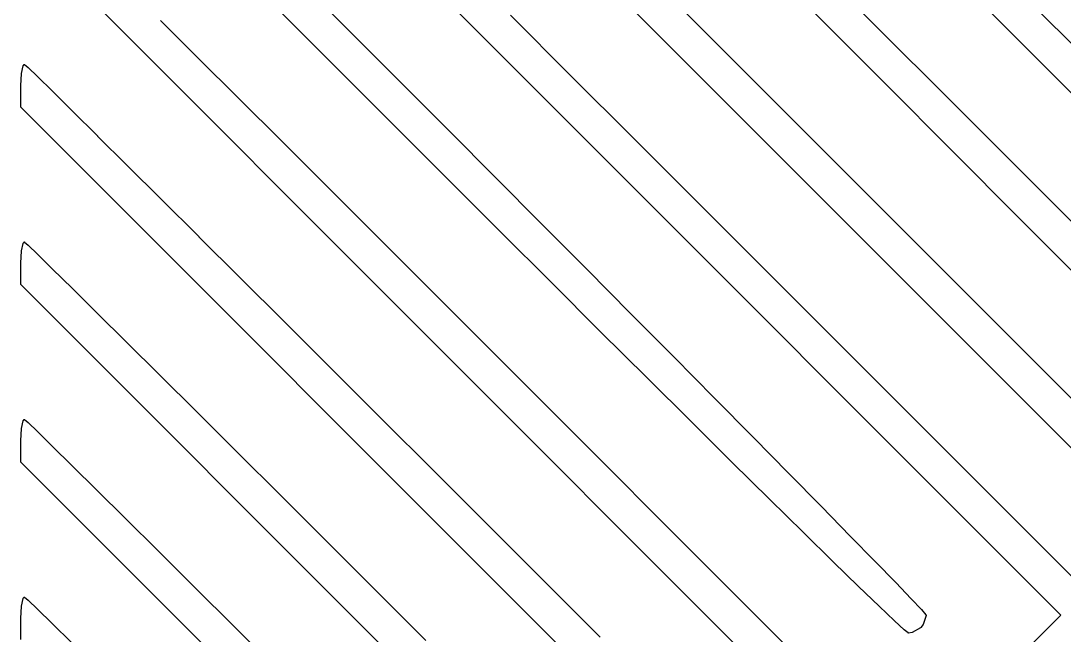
# Model space of a CAD drawing. Extents: x 110 to 150, y -100 to -60.
# Drawn here: x 110.01 to 129.93, y -83.43 to -71.71 of the extents above; entities that cross this region are included whole.
import ezdxf

# ---------------------------------------------------------------- set-up
doc = ezdxf.new("R2010")
doc.units = 0
doc.layers.add('BLACK', color=7, linetype='CONTINUOUS')

msp = doc.modelspace()

# ---------------------------------------------------------------- linework, layer by layer
at = {"layer": 'BLACK', "linetype": 'CONTINUOUS'}
for p, q in [((130.123, -79.9188), (110.267, -60.0645)), ((133.721, -76.7438), (117.041, -60.0645)), ((113.879, -62.7289), (131.93, -80.7802)), ((119.942, -73.1241), (110.015, -63.1969)), ((118.418, -74.9868), (110.015, -66.5836)), ((127.425, -69.5015), (133.725, -75.8009)), ((125.022, -84.9776), (110.015, -69.9704)), ((125.326, -71.7193), (124.177, -70.5654)), ((125.264, -70.744), (126.446, -71.9215)), ((115.618, -71.2369), (116.459, -72.0785)), ((119.358, -71.6034), (120.516, -72.7597)), ((112.68, -71.7079), (113.392, -72.4158)), ((126.53, -72.9279), (125.326, -71.7193)), ((125.326, -71.7193), (125.326, -71.7193)), ((116.459, -72.0785), (116.459, -72.0786)), ((116.459, -72.0786), (117.321, -72.9422)), ((126.446, -71.9215), (126.446, -71.9216)), ((126.446, -71.9216), (127.68, -73.1513)), ((113.392, -72.4158), (113.392, -72.4159)), ((113.392, -72.4159), (113.392, -72.4159)), ((113.392, -72.4159), (114.17, -73.1894)), ((110.026, -72.716), (110.056, -72.5711)), ((110.056, -72.5707), (110.057, -72.5704)), ((110.056, -72.571), (110.056, -72.5707)), ((110.056, -72.5711), (110.056, -72.571)), ((110.057, -72.569), (110.058, -72.5687)), ((110.057, -72.5692), (110.057, -72.569)), ((110.057, -72.5694), (110.057, -72.5692)), ((110.057, -72.5695), (110.057, -72.5694)), ((110.057, -72.5698), (110.057, -72.5695)), ((110.057, -72.5701), (110.057, -72.5698)), ((110.057, -72.5702), (110.057, -72.5701)), ((110.057, -72.5704), (110.057, -72.5702)), ((110.058, -72.5687), (110.079, -72.5459)), ((110.079, -72.5452), (110.08, -72.545)), ((110.079, -72.5453), (110.079, -72.5452)), ((110.079, -72.5456), (110.079, -72.5453)), ((110.079, -72.5453), (110.079, -72.5453)), ((110.079, -72.5459), (110.079, -72.5456)), ((110.079, -72.5459), (110.079, -72.5459)), ((110.08, -72.5448), (110.081, -72.5446)), ((110.08, -72.545), (110.08, -72.5448)), ((110.08, -72.5448), (110.08, -72.5448)), ((110.08, -72.5448), (110.08, -72.5448)), ((110.081, -72.5445), (110.082, -72.5444)), ((110.081, -72.5446), (110.081, -72.5445)), ((110.081, -72.5445), (110.081, -72.5445)), ((110.081, -72.5445), (110.081, -72.5445)), ((110.082, -72.5444), (110.082, -72.5443)), ((110.082, -72.5443), (110.082, -72.5443)), ((110.082, -72.5443), (110.082, -72.5443)), ((110.082, -72.5443), (110.083, -72.5444)), ((110.083, -72.5444), (110.083, -72.5444)), ((110.083, -72.5444), (110.083, -72.5444)), ((110.083, -72.5444), (110.083, -72.5444)), ((110.083, -72.5444), (110.084, -72.5445)), ((110.084, -72.5445), (110.084, -72.5446)), ((110.084, -72.5446), (110.084, -72.5446)), ((110.084, -72.5446), (110.084, -72.5447)), ((110.084, -72.5447), (110.084, -72.5448)), ((110.084, -72.5448), (110.085, -72.545)), ((110.085, -72.545), (110.085, -72.5451)), ((110.085, -72.5451), (110.085, -72.5451)), ((110.085, -72.5451), (110.085, -72.5454)), ((110.085, -72.5454), (110.086, -72.5456)), ((110.086, -72.5456), (110.151, -72.6045)), ((110.151, -72.6045), (110.151, -72.6045)), ((110.151, -72.6045), (110.151, -72.6046)), ((110.151, -72.6046), (110.151, -72.6046)), ((110.151, -72.6046), (110.33, -72.7769)), ((110.014, -72.9513), (110.026, -72.7168)), ((110.026, -72.7164), (110.026, -72.716)), ((110.026, -72.7167), (110.026, -72.7164)), ((110.026, -72.7168), (110.026, -72.7167)), ((110.33, -72.7769), (110.33, -72.777)), ((110.33, -72.777), (110.33, -72.777)), ((110.33, -72.777), (110.615, -73.0562)), ((120.516, -72.7597), (120.516, -72.7597)), ((120.516, -72.7597), (121.711, -73.953)), ((110.014, -72.9514), (110.014, -72.9513)), ((110.014, -72.9515), (110.014, -72.9514)), ((110.014, -73.3539), (110.014, -72.9515)), ((110.615, -73.0562), (110.615, -73.0563)), ((110.615, -73.0563), (111, -73.436)), ((117.321, -72.9422), (117.321, -72.9422)), ((117.321, -72.9422), (118.196, -73.8195)), ((126.53, -72.928), (126.53, -72.9279)), ((127.785, -74.1865), (126.53, -72.928)), ((114.17, -73.1894), (114.17, -73.1894)), ((114.17, -73.1894), (115.006, -74.0219)), ((129.865, -83.0478), (119.942, -73.1241)), ((119.942, -73.1241), (119.942, -73.1241)), ((127.68, -73.1513), (127.68, -73.1513)), ((127.68, -73.1513), (128.96, -74.4285)), ((110.014, -73.3543), (110.014, -73.3539)), ((110.014, -73.3548), (110.014, -73.3543)), ((110.014, -73.3553), (110.014, -73.3548)), ((110.014, -73.3548), (110.014, -73.3548)), ((110.014, -73.3548), (110.014, -73.3548)), ((110.014, -73.3557), (110.014, -73.3553)), ((110.014, -73.3558), (110.014, -73.3557)), ((110.014, -73.3562), (110.014, -73.3558)), ((110.014, -73.3558), (110.014, -73.3558)), ((110.014, -73.3566), (110.014, -73.3562)), ((110.015, -73.3566), (110.014, -73.3566)), ((110.014, -73.3566), (110.014, -73.3566)), ((110.015, -73.357), (110.015, -73.3566)), ((110.015, -73.3574), (110.015, -73.357)), ((123.329, -86.6711), (110.015, -73.3574)), ((110.015, -73.3574), (110.015, -73.3574)), ((111, -73.436), (111, -73.436)), ((111, -73.436), (111, -73.436)), ((111, -73.436), (111.479, -73.9097)), ((118.196, -73.8195), (118.196, -73.8195)), ((118.196, -73.8195), (119.076, -74.7023)), ((111.479, -73.9097), (111.479, -73.9098)), ((111.479, -73.9098), (112.045, -74.471)), ((115.006, -74.0219), (115.006, -74.0219)), ((115.006, -74.0219), (115.893, -74.9065)), ((121.711, -73.953), (121.711, -73.9531)), ((121.711, -73.9531), (121.711, -73.9531)), ((121.711, -73.9531), (122.937, -75.1777)), ((129.085, -75.49), (127.785, -74.1865)), ((127.785, -74.1865), (127.785, -74.1865)), ((112.045, -74.471), (112.045, -74.471)), ((112.045, -74.471), (112.692, -75.1133)), ((128.96, -74.4285), (128.96, -74.4285)), ((128.96, -74.4285), (128.96, -74.4285)), ((128.96, -74.4285), (130.283, -75.7482)), ((119.076, -74.7023), (119.076, -74.7023)), ((119.076, -74.7023), (119.952, -75.5824)), ((115.893, -74.9065), (115.893, -74.9065)), ((115.893, -74.9065), (116.825, -75.8364)), ((118.418, -74.9869), (118.418, -74.9868)), ((119.17, -75.7384), (118.418, -74.9869)), ((112.692, -75.1133), (112.692, -75.1133)), ((112.692, -75.1133), (113.412, -75.8301)), ((122.937, -75.1777), (122.937, -75.1777)), ((122.937, -75.1777), (124.189, -76.4282)), ((119.952, -75.5824), (119.952, -75.5824)), ((119.952, -75.5824), (120.816, -76.4516)), ((129.085, -75.4901), (129.085, -75.49)), ((129.085, -75.49), (129.085, -75.49)), ((130.427, -76.8338), (129.085, -75.4901)), ((113.412, -75.8301), (113.412, -75.8302)), ((113.412, -75.8302), (114.201, -76.6151)), ((116.825, -75.8364), (116.825, -75.8364)), ((116.825, -75.8364), (117.795, -76.8048)), ((120.141, -76.7075), (119.17, -75.7384)), ((119.17, -75.7384), (119.17, -75.7384)), ((110.026, -76.1026), (110.056, -75.9577)), ((110.056, -75.9573), (110.057, -75.957)), ((110.056, -75.9576), (110.056, -75.9573)), ((110.056, -75.9577), (110.056, -75.9576)), ((110.057, -75.9556), (110.058, -75.9553)), ((110.057, -75.9558), (110.057, -75.9556)), ((110.057, -75.956), (110.057, -75.9558)), ((110.057, -75.9561), (110.057, -75.956)), ((110.057, -75.9564), (110.057, -75.9561)), ((110.057, -75.9567), (110.057, -75.9564)), ((110.057, -75.9568), (110.057, -75.9567)), ((110.057, -75.957), (110.057, -75.9568)), ((110.058, -75.9553), (110.079, -75.9326)), ((110.079, -75.9319), (110.08, -75.9317)), ((110.079, -75.932), (110.079, -75.9319)), ((110.079, -75.9323), (110.079, -75.932)), ((110.079, -75.932), (110.079, -75.932)), ((110.079, -75.9326), (110.079, -75.9323)), ((110.079, -75.9326), (110.079, -75.9326)), ((110.08, -75.9314), (110.081, -75.9313)), ((110.08, -75.9315), (110.08, -75.9314)), ((110.08, -75.9317), (110.08, -75.9315)), ((110.08, -75.9315), (110.08, -75.9315)), ((110.081, -75.9312), (110.081, -75.9311)), ((110.081, -75.9311), (110.081, -75.9311)), ((110.081, -75.9311), (110.082, -75.9311)), ((110.081, -75.9313), (110.081, -75.9312)), ((110.082, -75.9311), (110.082, -75.931)), ((110.082, -75.931), (110.082, -75.931)), ((110.082, -75.931), (110.082, -75.931)), ((110.082, -75.931), (110.083, -75.931)), ((110.083, -75.931), (110.083, -75.9311)), ((110.083, -75.9311), (110.083, -75.9311)), ((110.083, -75.9311), (110.083, -75.9311)), ((110.083, -75.9311), (110.084, -75.9312)), ((110.084, -75.9312), (110.084, -75.9313)), ((110.084, -75.9313), (110.084, -75.9313)), ((110.084, -75.9313), (110.084, -75.9313)), ((110.084, -75.9313), (110.084, -75.9315)), ((110.084, -75.9315), (110.085, -75.9317)), ((110.085, -75.9317), (110.085, -75.9317)), ((110.085, -75.9317), (110.085, -75.9318)), ((110.085, -75.9318), (110.085, -75.932)), ((110.085, -75.932), (110.086, -75.9323)), ((110.086, -75.9323), (110.151, -75.9911)), ((110.151, -75.9911), (110.151, -75.9911)), ((110.151, -75.9911), (110.152, -75.9912)), ((110.152, -75.9912), (110.152, -75.9912)), ((110.152, -75.9912), (110.33, -76.1631)), ((110.014, -76.3378), (110.026, -76.1033)), ((110.026, -76.1029), (110.026, -76.1026)), ((110.026, -76.1033), (110.026, -76.1029)), ((110.026, -76.1033), (110.026, -76.1033)), ((110.33, -76.1631), (110.33, -76.1631)), ((110.33, -76.1631), (110.33, -76.1631)), ((110.33, -76.1631), (110.614, -76.441)), ((110.014, -76.3379), (110.014, -76.3378)), ((110.014, -76.338), (110.014, -76.3379)), ((110.014, -76.7401), (110.014, -76.338)), ((110.614, -76.441), (110.614, -76.441)), ((110.614, -76.441), (110.614, -76.441)), ((110.614, -76.441), (110.614, -76.4411)), ((110.614, -76.4411), (110.997, -76.8181)), ((120.816, -76.4516), (120.816, -76.4516)), ((120.816, -76.4516), (121.66, -77.3017)), ((124.189, -76.4282), (124.189, -76.4282)), ((124.189, -76.4282), (124.189, -76.4282)), ((124.189, -76.4282), (125.46, -77.699)), ((114.201, -76.6151), (114.201, -76.6151)), ((114.201, -76.6151), (115.051, -77.4616)), ((110.014, -76.7406), (110.014, -76.7401)), ((110.014, -76.741), (110.014, -76.7406)), ((110.014, -76.7411), (110.014, -76.741)), ((110.014, -76.741), (110.014, -76.741)), ((110.014, -76.7415), (110.014, -76.7411)), ((110.014, -76.742), (110.014, -76.7415)), ((110.014, -76.7424), (110.014, -76.742)), ((110.014, -76.742), (110.014, -76.742)), ((110.014, -76.742), (110.014, -76.742)), ((110.014, -76.7428), (110.014, -76.7424)), ((110.015, -76.7429), (110.014, -76.7428)), ((110.014, -76.7428), (110.014, -76.7428)), ((110.015, -76.7432), (110.015, -76.7429)), ((110.015, -76.7436), (110.015, -76.7432)), ((121.636, -88.3643), (110.015, -76.7436)), ((110.015, -76.7436), (110.015, -76.7436)), ((110.997, -76.8181), (110.997, -76.8181)), ((110.997, -76.8181), (110.997, -76.8181)), ((110.997, -76.8181), (111.472, -77.2875)), ((117.795, -76.8048), (117.795, -76.8048)), ((117.795, -76.8048), (118.552, -77.5621)), ((120.142, -76.7076), (120.141, -76.7075)), ((120.141, -76.7075), (120.141, -76.7075)), ((121.076, -77.6381), (120.142, -76.7076)), ((111.472, -77.2875), (111.472, -77.2875)), ((111.472, -77.2875), (112.031, -77.8421)), ((115.051, -77.4616), (115.051, -77.4616)), ((115.051, -77.4616), (115.955, -78.3632)), ((121.66, -77.3017), (121.66, -77.3017)), ((121.66, -77.3017), (122.476, -78.1244)), ((118.552, -77.5621), (118.552, -77.5621)), ((118.552, -77.5621), (126.952, -85.9615)), ((121.967, -78.5233), (121.076, -77.6381)), ((121.076, -77.6381), (121.076, -77.6381)), ((112.031, -77.8421), (112.031, -77.8422)), ((112.031, -77.8422), (112.031, -77.8422)), ((112.031, -77.8422), (112.669, -78.4752)), ((125.46, -77.699), (126.746, -78.9845)), ((122.476, -78.1244), (122.476, -78.1244)), ((122.476, -78.1244), (123.256, -78.9116)), ((115.955, -78.3632), (115.955, -78.3632)), ((115.955, -78.3632), (116.908, -79.3134)), ((112.669, -78.4752), (112.669, -78.4752)), ((112.669, -78.4752), (112.669, -78.4752)), ((112.669, -78.4752), (113.377, -79.1797)), ((121.967, -78.5234), (121.967, -78.5233)), ((122.807, -79.3565), (121.967, -78.5234)), ((123.256, -78.9116), (123.256, -78.9116)), ((123.256, -78.9116), (123.256, -78.9117)), ((123.256, -78.9117), (123.991, -79.655)), ((126.746, -78.9845), (128.041, -80.2793)), ((113.377, -79.1797), (113.377, -79.1797)), ((113.377, -79.1797), (114.15, -79.9487)), ((110.026, -79.4892), (110.056, -79.3443)), ((110.056, -79.3439), (110.057, -79.3436)), ((110.056, -79.3443), (110.056, -79.3439)), ((110.056, -79.3443), (110.056, -79.3443)), ((110.057, -79.3422), (110.058, -79.342)), ((110.057, -79.3425), (110.057, -79.3422)), ((110.057, -79.3426), (110.057, -79.3425)), ((110.057, -79.3427), (110.057, -79.3426)), ((110.057, -79.343), (110.057, -79.3427)), ((110.057, -79.3433), (110.057, -79.343)), ((110.057, -79.3435), (110.057, -79.3433)), ((110.057, -79.3436), (110.057, -79.3435)), ((110.058, -79.342), (110.079, -79.3193)), ((110.079, -79.3186), (110.08, -79.3184)), ((110.079, -79.3187), (110.079, -79.3186)), ((110.079, -79.3186), (110.079, -79.3186)), ((110.079, -79.319), (110.079, -79.3187)), ((110.079, -79.3192), (110.079, -79.319)), ((110.079, -79.3193), (110.079, -79.3192)), ((110.08, -79.3181), (110.081, -79.318)), ((110.08, -79.3182), (110.08, -79.3181)), ((110.08, -79.3181), (110.08, -79.3181)), ((110.08, -79.3184), (110.08, -79.3182)), ((110.081, -79.3178), (110.082, -79.3177)), ((110.081, -79.318), (110.081, -79.3178)), ((110.081, -79.3178), (110.081, -79.3178)), ((110.081, -79.3178), (110.081, -79.3178)), ((110.082, -79.3177), (110.082, -79.3177)), ((110.082, -79.3177), (110.082, -79.3177)), ((110.082, -79.3177), (110.082, -79.3177)), ((110.082, -79.3177), (110.083, -79.3177)), ((110.083, -79.3177), (110.083, -79.3177)), ((110.083, -79.3177), (110.083, -79.3177)), ((110.083, -79.3177), (110.083, -79.3177)), ((110.083, -79.3177), (110.084, -79.3178)), ((110.084, -79.3178), (110.084, -79.3179)), ((110.084, -79.3179), (110.084, -79.318)), ((110.084, -79.318), (110.084, -79.318)), ((110.084, -79.318), (110.084, -79.3182)), ((110.084, -79.3182), (110.085, -79.3184)), ((110.085, -79.3184), (110.085, -79.3184)), ((110.085, -79.3184), (110.085, -79.3184)), ((110.085, -79.3184), (110.085, -79.3187)), ((110.085, -79.3187), (110.086, -79.3189)), ((110.086, -79.3189), (110.152, -79.3777)), ((110.152, -79.3777), (110.152, -79.3777)), ((110.152, -79.3777), (110.152, -79.3778)), ((110.152, -79.3778), (110.152, -79.3778)), ((110.152, -79.3778), (110.33, -79.5491)), ((116.908, -79.3134), (116.908, -79.3134)), ((116.908, -79.3134), (117.903, -80.3058)), ((123.589, -80.1307), (122.807, -79.3565)), ((122.807, -79.3565), (122.807, -79.3565)), ((110.014, -79.7244), (110.026, -79.49)), ((110.026, -79.4896), (110.026, -79.4892)), ((110.026, -79.4899), (110.026, -79.4896)), ((110.026, -79.49), (110.026, -79.4899)), ((110.33, -79.5491), (110.33, -79.5491)), ((110.33, -79.5491), (110.33, -79.5491)), ((110.33, -79.5491), (110.613, -79.8254)), ((123.991, -79.655), (123.991, -79.6551)), ((123.991, -79.6551), (123.991, -79.6551)), ((123.991, -79.6551), (124.673, -80.3465)), ((110.014, -79.7245), (110.014, -79.7244)), ((110.014, -79.7246), (110.014, -79.7245)), ((110.014, -80.1267), (110.014, -79.7246)), ((110.613, -79.8254), (110.613, -79.8254)), ((110.613, -79.8254), (110.993, -80.1992)), ((114.15, -79.9487), (114.15, -79.9488)), ((114.15, -79.9488), (114.15, -79.9488)), ((114.15, -79.9488), (114.98, -80.7754)), ((110.014, -80.1272), (110.014, -80.1267)), ((110.014, -80.1277), (110.014, -80.1272)), ((110.014, -80.1281), (110.014, -80.1277)), ((110.014, -80.1277), (110.014, -80.1277)), ((110.014, -80.1277), (110.014, -80.1277)), ((110.014, -80.1286), (110.014, -80.1281)), ((110.014, -80.129), (110.014, -80.1286)), ((110.014, -80.1286), (110.014, -80.1286)), ((110.014, -80.1286), (110.014, -80.1286)), ((110.014, -80.1295), (110.014, -80.129)), ((110.015, -80.1295), (110.014, -80.1295)), ((110.014, -80.1295), (110.014, -80.1295)), ((110.015, -80.1298), (110.015, -80.1295)), ((110.015, -80.1302), (110.015, -80.1298)), ((110.015, -80.1303), (110.015, -80.1302)), ((119.942, -90.0575), (110.015, -80.1303)), ((110.993, -80.1992), (110.993, -80.1992)), ((110.993, -80.1992), (111.463, -80.6631)), ((124.308, -80.8392), (123.589, -80.1307)), ((123.589, -80.1307), (123.589, -80.1307)), ((117.903, -80.3058), (118.932, -81.3338)), ((124.673, -80.3465), (124.674, -80.3466)), ((124.674, -80.3466), (124.674, -80.3466)), ((124.674, -80.3466), (125.295, -80.9779)), ((128.041, -80.2793), (129.34, -81.5778)), ((111.463, -80.6631), (111.463, -80.6631)), ((111.463, -80.6631), (112.014, -81.2096)), ((114.98, -80.7754), (114.98, -80.7754)), ((114.98, -80.7754), (115.86, -81.6527)), ((124.308, -80.8393), (124.308, -80.8392)), ((124.308, -80.8392), (124.308, -80.8392)), ((124.954, -81.4753), (124.308, -80.8393)), ((125.295, -80.9779), (125.295, -80.9779)), ((125.295, -80.9779), (125.848, -81.5408)), ((112.014, -81.2096), (112.014, -81.2096)), ((112.014, -81.2096), (112.64, -81.8312)), ((118.932, -81.3338), (118.932, -81.3338)), ((118.932, -81.3338), (118.932, -81.3339)), ((118.932, -81.3339), (119.991, -82.391)), ((115.86, -81.6527), (115.86, -81.6528)), ((115.86, -81.6528), (115.86, -81.6528)), ((115.86, -81.6528), (116.784, -82.5738)), ((124.955, -81.4754), (124.954, -81.4753)), ((124.954, -81.4753), (124.954, -81.4753)), ((125.523, -82.0322), (124.955, -81.4754)), ((125.848, -81.5408), (125.848, -81.5408)), ((125.848, -81.5408), (126.324, -82.0272)), ((129.34, -81.5778), (129.34, -81.5779)), ((129.34, -81.5779), (130.636, -82.8745)), ((112.64, -81.8312), (112.64, -81.8312)), ((112.64, -81.8312), (113.334, -82.5204)), ((126.007, -82.503), (125.523, -82.0322)), ((125.523, -82.0322), (125.523, -82.0322)), ((125.523, -82.0322), (125.523, -82.0322)), ((126.324, -82.0272), (126.324, -82.0272)), ((126.324, -82.0272), (126.714, -82.4288)), ((119.991, -82.391), (119.991, -82.391)), ((119.991, -82.391), (121.072, -83.4709)), ((126.714, -82.4288), (126.714, -82.4288)), ((126.714, -82.4288), (127.011, -82.7374)), ((113.334, -82.5204), (113.334, -82.5204)), ((113.334, -82.5204), (114.087, -83.2699)), ((116.784, -82.5738), (116.784, -82.5738)), ((116.784, -82.5738), (117.743, -83.5318)), ((126.398, -82.881), (126.007, -82.503)), ((126.007, -82.503), (126.007, -82.503)), ((110.026, -82.8759), (110.056, -82.731)), ((110.056, -82.7309), (110.057, -82.7306)), ((110.056, -82.731), (110.056, -82.7309)), ((110.057, -82.7289), (110.058, -82.7286)), ((110.057, -82.7291), (110.057, -82.7289)), ((110.057, -82.7293), (110.057, -82.7291)), ((110.057, -82.7294), (110.057, -82.7293)), ((110.057, -82.7297), (110.057, -82.7294)), ((110.057, -82.73), (110.057, -82.7297)), ((110.057, -82.7301), (110.057, -82.73)), ((110.057, -82.7303), (110.057, -82.7301)), ((110.057, -82.7306), (110.057, -82.7303)), ((110.058, -82.7286), (110.079, -82.7059)), ((110.079, -82.7052), (110.08, -82.705)), ((110.079, -82.7053), (110.079, -82.7052)), ((110.079, -82.7056), (110.079, -82.7053)), ((110.079, -82.7053), (110.079, -82.7053)), ((110.079, -82.7059), (110.079, -82.7056)), ((110.079, -82.7059), (110.079, -82.7059)), ((110.08, -82.7048), (110.081, -82.7046)), ((110.08, -82.705), (110.08, -82.7048)), ((110.08, -82.7048), (110.08, -82.7048)), ((110.08, -82.7048), (110.08, -82.7048)), ((110.081, -82.7045), (110.082, -82.7044)), ((110.081, -82.7046), (110.081, -82.7045)), ((110.081, -82.7045), (110.081, -82.7045)), ((110.081, -82.7045), (110.081, -82.7045)), ((110.082, -82.7044), (110.082, -82.7043)), ((110.082, -82.7043), (110.082, -82.7043)), ((110.082, -82.7043), (110.082, -82.7043)), ((110.082, -82.7043), (110.083, -82.7044)), ((110.083, -82.7044), (110.083, -82.7044)), ((110.083, -82.7044), (110.083, -82.7044)), ((110.083, -82.7044), (110.083, -82.7044)), ((110.083, -82.7044), (110.084, -82.7045)), ((110.084, -82.7045), (110.084, -82.7046)), ((110.084, -82.7046), (110.084, -82.7046)), ((110.084, -82.7046), (110.084, -82.7047)), ((110.084, -82.7047), (110.084, -82.7048)), ((110.084, -82.7048), (110.085, -82.705)), ((110.085, -82.705), (110.085, -82.7051)), ((110.085, -82.7051), (110.085, -82.7051)), ((110.085, -82.7051), (110.085, -82.7053)), ((110.085, -82.7053), (110.086, -82.7056)), ((110.086, -82.7056), (110.152, -82.7642)), ((110.152, -82.7642), (110.153, -82.7643)), ((110.153, -82.7643), (110.153, -82.7643)), ((110.153, -82.7643), (110.153, -82.7644)), ((110.153, -82.7644), (110.331, -82.9349)), ((127.011, -82.7374), (127.011, -82.7374)), ((127.011, -82.7374), (127.011, -82.7374)), ((127.011, -82.7374), (127.206, -82.9448)), ((110.014, -83.1111), (110.026, -82.8766)), ((110.026, -82.8762), (110.026, -82.8759)), ((110.026, -82.8766), (110.026, -82.8762)), ((110.026, -82.8766), (110.026, -82.8766)), ((110.331, -82.9349), (110.331, -82.9349)), ((110.331, -82.9349), (110.331, -82.9349)), ((110.331, -82.9349), (110.612, -83.209)), ((126.398, -82.8811), (126.398, -82.881)), ((126.398, -82.881), (126.398, -82.881)), ((126.691, -83.1594), (126.398, -82.8811)), ((127.206, -82.9448), (127.206, -82.9449)), ((127.206, -82.9449), (127.206, -82.9449)), ((127.206, -82.9449), (127.206, -82.9449)), ((127.206, -82.9449), (127.291, -83.0429)), ((127.291, -83.0429), (127.291, -83.043)), ((127.291, -83.043), (127.291, -83.043)), ((127.291, -83.043), (127.291, -83.0431)), ((127.291, -83.0431), (127.292, -83.0434)), ((127.292, -83.0434), (127.292, -83.0438)), ((127.292, -83.0438), (127.292, -83.0438)), ((127.292, -83.0438), (127.292, -83.0439)), ((127.292, -83.0439), (127.295, -83.0501)), ((128.409, -84.5046), (129.865, -83.0478)), ((110.014, -83.1112), (110.014, -83.1111)), ((110.014, -83.1113), (110.014, -83.1112)), ((110.014, -83.5133), (110.014, -83.1113)), ((110.612, -83.209), (110.612, -83.2091)), ((110.612, -83.2091), (110.988, -83.5787)), ((126.691, -83.1595), (126.691, -83.1594)), ((126.691, -83.1594), (126.691, -83.1594)), ((126.691, -83.1594), (126.691, -83.1594)), ((126.878, -83.3315), (126.691, -83.1595)), ((127.238, -83.2289), (127.193, -83.2881)), ((127.239, -83.2286), (127.238, -83.2289)), ((127.295, -83.0539), (127.239, -83.2274)), ((127.239, -83.2274), (127.239, -83.2275)), ((127.239, -83.2275), (127.239, -83.2278)), ((127.239, -83.2278), (127.239, -83.2281)), ((127.239, -83.2281), (127.239, -83.2282)), ((127.239, -83.2282), (127.239, -83.2284)), ((127.239, -83.2284), (127.239, -83.2286)), ((127.295, -83.0501), (127.295, -83.0502)), ((127.295, -83.0502), (127.295, -83.0506)), ((127.295, -83.0506), (127.295, -83.051)), ((127.295, -83.051), (127.295, -83.0511)), ((127.295, -83.0511), (127.295, -83.0511)), ((127.295, -83.0511), (127.296, -83.0516)), ((127.296, -83.0535), (127.295, -83.0539)), ((127.296, -83.0516), (127.296, -83.052)), ((127.296, -83.052), (127.296, -83.052)), ((127.296, -83.052), (127.296, -83.052)), ((127.296, -83.052), (127.296, -83.0525)), ((127.296, -83.0525), (127.296, -83.053)), ((127.296, -83.053), (127.296, -83.053)), ((127.296, -83.053), (127.296, -83.053)), ((127.296, -83.053), (127.296, -83.0535)), ((114.087, -83.2699), (114.087, -83.2699)), ((114.087, -83.2699), (114.087, -83.2699)), ((114.087, -83.2699), (114.892, -84.072)), ((126.878, -83.3316), (126.878, -83.3315)), ((126.879, -83.3317), (126.878, -83.3316)), ((126.953, -83.3906), (126.879, -83.3317)), ((126.879, -83.3317), (126.879, -83.3317)), ((126.953, -83.3907), (126.953, -83.3906)), ((126.953, -83.3906), (126.953, -83.3906)), ((126.953, -83.3909), (126.953, -83.3907)), ((126.954, -83.3911), (126.953, -83.3909)), ((126.954, -83.3912), (126.954, -83.3911)), ((126.954, -83.3911), (126.954, -83.3911)), ((126.954, -83.3913), (126.954, -83.3912)), ((126.955, -83.3915), (126.954, -83.3913)), ((126.955, -83.3916), (126.955, -83.3915)), ((126.955, -83.3915), (126.955, -83.3915)), ((126.955, -83.3915), (126.955, -83.3915)), ((126.956, -83.3916), (126.955, -83.3916)), ((126.957, -83.3916), (126.956, -83.3916)), ((126.956, -83.3916), (126.956, -83.3917)), ((126.956, -83.3917), (126.956, -83.3916)), ((126.956, -83.3916), (126.956, -83.3916)), ((127.026, -83.3809), (126.957, -83.3916)), ((126.957, -83.3916), (126.957, -83.3916)), ((126.957, -83.3916), (126.957, -83.3916)), ((126.957, -83.3916), (126.957, -83.3916)), ((127.027, -83.3808), (127.026, -83.3809)), ((127.028, -83.3803), (127.027, -83.3805)), ((127.027, -83.3805), (127.027, -83.3806)), ((127.027, -83.3806), (127.027, -83.3807)), ((127.027, -83.3807), (127.027, -83.3807)), ((127.027, -83.3807), (127.027, -83.3808)), ((127.191, -83.2894), (127.028, -83.3803)), ((127.028, -83.3803), (127.028, -83.3803)), ((127.192, -83.2894), (127.191, -83.2894)), ((127.193, -83.2884), (127.192, -83.2889)), ((127.192, -83.2889), (127.192, -83.2889)), ((127.192, -83.2889), (127.192, -83.2889)), ((127.192, -83.2889), (127.192, -83.2892)), ((127.192, -83.2892), (127.192, -83.2894)), ((127.192, -83.2894), (127.192, -83.2894)), ((127.193, -83.2881), (127.193, -83.2882)), ((127.193, -83.2882), (127.193, -83.2882)), ((127.193, -83.2882), (127.193, -83.2882)), ((127.193, -83.2882), (127.193, -83.2884))]:
    msp.add_line(p, q, dxfattribs=at)

doc.saveas('drawing.dxf')
